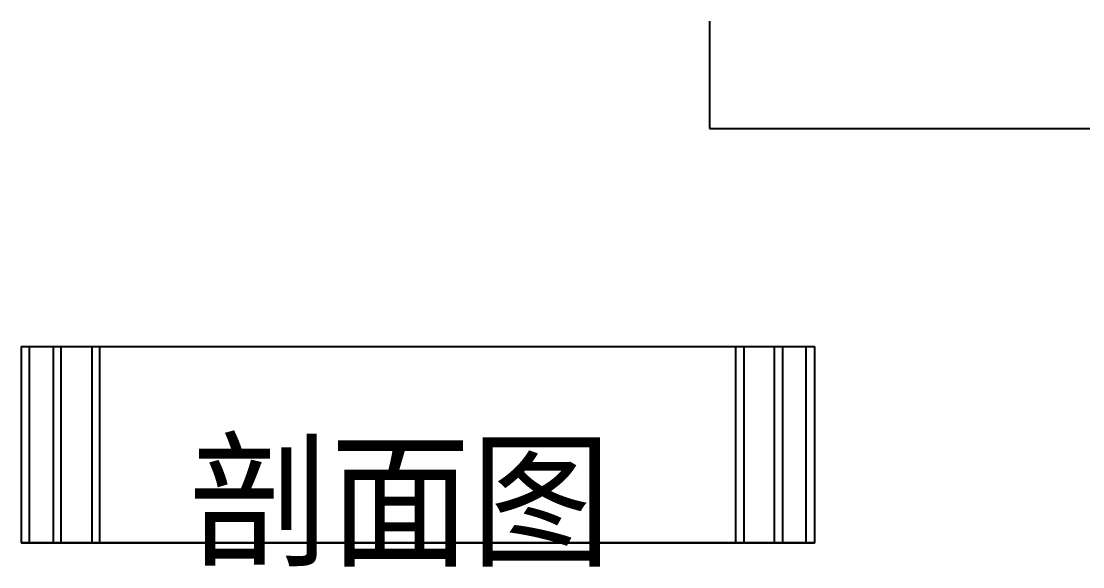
# Model space of a CAD drawing. Header units: metres. Extents: x 11788 to 16684, y 597 to 7347.
# Drawn here: x 11788 to 14236, y 597 to 1854 of the extents above; entities that cross this region are included whole.
import ezdxf

# ---------------------------------------------------------------- set-up
doc = ezdxf.new("R2010")
doc.units = ezdxf.units.M
doc.layers.add('3', color=3, linetype='Continuous')
doc.layers.add('DIM', color=3, linetype='Continuous')
doc.dimstyles.get("Standard").update_dxf_attribs({"dimtxt": 2.5, "dimasz": 2.5, "dimexe": 1.25, "dimexo": 0.625, "dimtad": 1, "dimcen": 2.5, "dimazin": 3, "dimtfac": 1, "dimtmove": 0, "dimatfit": 3})

# ---------------------------------------------------------------- blocks, each defined once
blk = doc.blocks.new('*D1')
for p, q in [((13375.06, 1854.49), (13375.06, 1606.98)), ((15875.06, 1854.49), (15875.06, 1606.98)), ((13375.31, 1606.98), (14623.06, 1606.98)), ((14627.06, 1606.98), (15874.81, 1606.98))]:
    blk.add_line(p, q)
at = {"layer": 'Defpoints'}
for p in [(13375.06, 1854.49), (15875.06, 1854.49), (13375.06, 1606.98)]:
    blk.add_point(p, dxfattribs=at)
at = {"layer": 'DIM', "insert": (14625.06, 1606.98), "char_height": 1, "attachment_point": 5}
blk.add_mtext('2500', dxfattribs=at)

msp = doc.modelspace()

# ---------------------------------------------------------------- linework, layer by layer
at = {"layer": '3'}
for p, q in [((11788.28, 1104.39), (13617.09, 1104.39)), ((11788.28, 1104.39), (11788.28, 651.98)), ((11788.28, 1104.39), (11788.28, 651.98)), ((11807, 651.98), (11807, 1104.39)), ((11807, 651.98), (11807, 1104.39)), ((11861.59, 1104.39), (11861.59, 651.98)), ((11861.59, 1104.39), (11861.59, 651.98)), ((11880.31, 651.98), (11880.31, 1104.39)), ((11880.31, 651.98), (11880.31, 1104.39)), ((11950.98, 1104.39), (11950.98, 651.98)), ((11950.98, 1104.39), (11950.98, 651.98)), ((11969.7, 651.98), (11969.7, 1104.39)), ((11969.7, 651.98), (11969.7, 1104.39)), ((13435.68, 651.98), (13435.68, 1104.39)), ((13435.68, 651.98), (13435.68, 1104.39)), ((13454.4, 1104.39), (13454.4, 651.98)), ((13454.4, 1104.39), (13454.4, 651.98)), ((13525.07, 651.98), (13525.07, 1104.39)), ((13525.07, 651.98), (13525.07, 1104.39)), ((13543.79, 1104.39), (13543.79, 651.98)), ((13543.79, 1104.39), (13543.79, 651.98)), ((13598.37, 651.98), (13598.37, 1104.39)), ((13598.37, 651.98), (13598.37, 1104.39)), ((13617.09, 1104.39), (13617.09, 651.98)), ((13617.09, 1104.39), (13617.09, 651.98)), ((11788.28, 651.98), (11807, 651.98)), ((11788.28, 651.98), (11807, 651.98)), ((13617.09, 651.98), (13598.37, 651.98)), ((13617.09, 651.98), (13598.37, 651.98))]:
    msp.add_line(p, q, dxfattribs=at)
for points in [[(11788.28, 1104.39), (13617.09, 1104.39)], [(11788.28, 651.98), (13617.09, 651.98), (13617.09, 651.98), (11788.28, 651.98)]]:
    msp.add_lwpolyline(points, dxfattribs=at)

# ---------------------------------------------------------------- texts
at = {"layer": '3', "insert": (12174.78, 873.83), "char_height": 250, "attachment_point": 1}
msp.add_mtext('剖面图', dxfattribs=at)

# ---------------------------------------------------------------- dimensions: what is measured, and where the dimension line sits
at = {"layer": 'DIM'}
dim = msp.add_linear_dim(base=(13375.06, 1606.98), p1=(13375.06, 1854.49), p2=(15875.06, 1854.49), dimstyle='Standard', dxfattribs=at)
dim.commit()
dim.dimension.update_dxf_attribs({"geometry": '*D1', "text_midpoint": (14625.06, 1606.98)})

doc.saveas('drawing.dxf')
